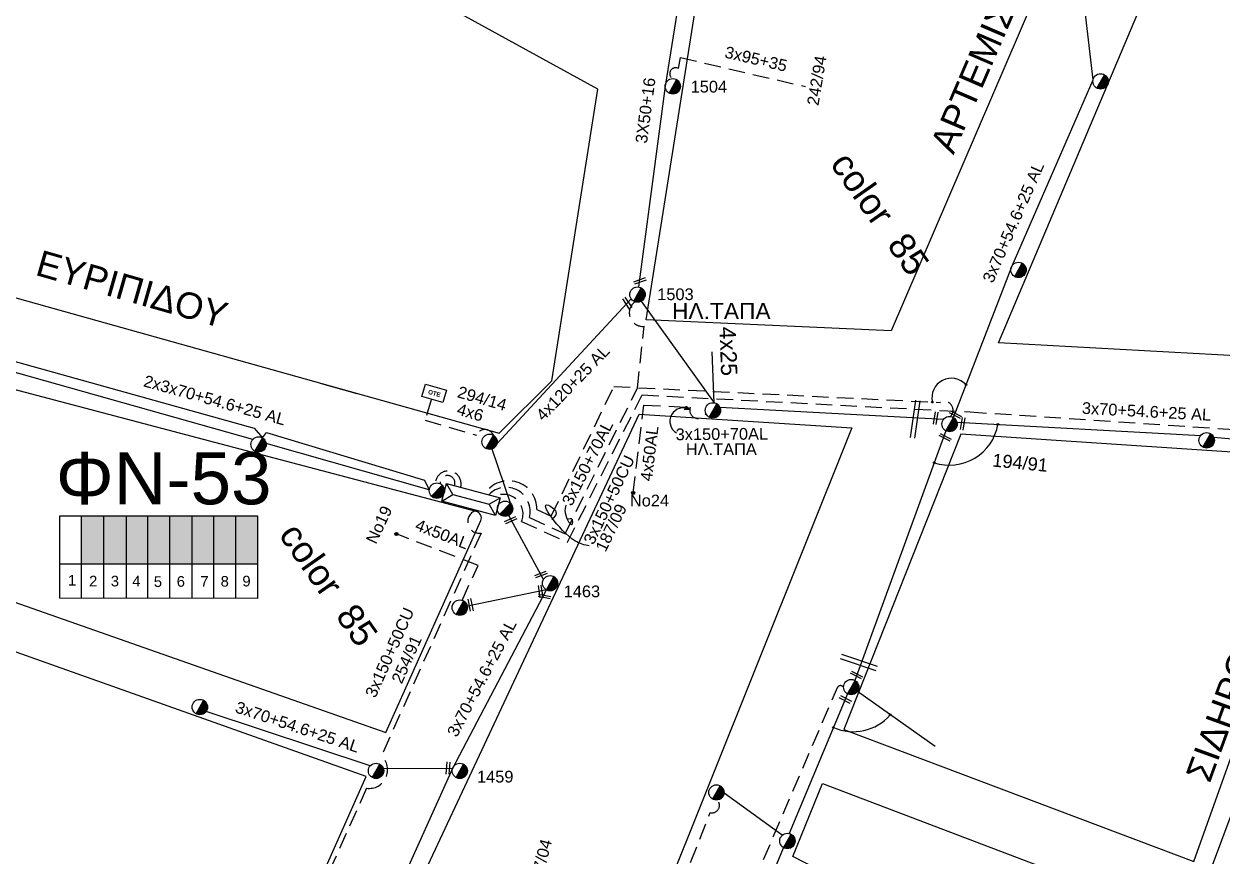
# Model space of a CAD drawing. Header units: millimetres. Extents: x 1421 to 7149, y 887 to 1917.
# Drawn here: x 5839.6 to 6023.6, y 1250 to 1377.7 of the extents above; entities that cross this region are included whole.
import ezdxf
from ezdxf.enums import TextEntityAlignment as Align

# ---------------------------------------------------------------- set-up
doc = ezdxf.new("R2010")
doc.units = ezdxf.units.MM
doc.linetypes.add('DASHED', pattern=[19.05, 12.7, -6.35])
for name, color, linetype in [('3X50+16', 7, 'Continuous'), ('Pillar', 7, 'Continuous'), ('Pillar OTE', 7, 'Continuous'), ('Άγνωστα', 7, 'Continuous'), ('Εναέρια παροχή ΧΤ 4x16', 7, 'SYN_LINE'), ('Εναέρια παροχή ΧΤ 4x25', 7, 'SYN_LINE'), ('Καλωδια Χ.Τ 3x95+35', 7, 'DASHED'), ('Καλώδια ΧΤ   3x150+50CU', 7, 'DASHED'), ('Καλώδια ΧΤ   3x150+70AL', 7, 'DASHED'), ('Μηχανική τομή', 7, 'Continuous'), ('Στύλος ΦΜ', 7, 'Continuous'), ('Στύλος ΦΜ @ 1', 7, 'Continuous'), ('Συνδέσεις', 7, 'Continuous'), ('Συνεστραμμένα ΧΤ   3x70+54.6+25 AL', 7, 'SYN_LINE'), ('Συνεστραμμένα ΧΤ   4x120+25 AL', 7, 'SYN_LINE'), ('Τομή', 7, 'Continuous'), ('Υποσταθμός εναέριος 2 στύλων', 7, 'Continuous'), ('Υποσταθμός πόλεως', 7, 'Continuous'), ('Υπόβαθρο ΔΕΗ', 7, 'Continuous'), ('Υπόγεια καλώδια Παροχών ΧΤ   4x50AL', 7, 'DASHED'), ('Υπόγεια καλώδια Παροχών ΧΤ   4x6', 7, 'DASHED')]:
    doc.layers.add(name, color=color, linetype=linetype)
doc.styles.add('arial', font='arial.ttf')
doc.styles.get("Standard").update_dxf_attribs({"font": 'arial.ttf'})
doc.linetypes.add('SYN_LINE', pattern='A,0.5,-0.0001,["/\\/\\/\\/",Standard,S=0.1,R=0,X=0,Y=-0.05],-0.25', length=0.7501)

# ---------------------------------------------------------------- blocks, each defined once
blk = doc.blocks.new('ΥΠΑΡΧΩΝ ΤΣΙΜΕΝΤΕΝΙΟΣ ΣΤΥΛΟΣ')
at = {"layer": 'Στύλος ΦΜ'}
blk.add_hatch(color=256, dxfattribs=at).paths.add_polyline_path([(-1.29, -2.28, 0.574793), (2.62, 0, 0.268822), (1.3, 2.27)])
blk.add_line((-1.29, -2.28), (1.3, 2.27), dxfattribs=at)
blk.add_circle((0, 0), 2.62, dxfattribs=at)
at = {"layer": 'Στύλος ΦΜ', "flags": 4}
for tag, p in [('ΑΡΙΘΜΟΣ', (-4.68, 8.05)), ('ΤΥΠΟΣ', (-4.91, 3.03))]:
    blk.add_attdef(tag, p, '', height=4, dxfattribs=at)
blk = doc.blocks.new('ΥΠΟΣΤΑΘΜΟΣ ΕΝΑΕΡΙΟΣ ΕΠΙ 2 ΣΤΥΛΩΝ')
at = {"layer": 'Υποσταθμός εναέριος 2 στύλων', "linetype": 'Continuous'}
for points in [[(-11.97, -2.11, 0.574793), (-8.45, -0.07, 0.268822), (-9.64, 1.98)], [(9.68, -2.15, 0.574793), (13.19, -0.1, 0.268822), (12.01, 1.95)]]:
    blk.add_hatch(color=256, dxfattribs=at).paths.add_polyline_path(points)
for p, q in [((-11.97, -2.11), (-9.64, 1.98)), ((9.68, -2.15), (12.01, 1.95))]:
    blk.add_line(p, q, dxfattribs=at)
for centre in [(-10.81, -0.07), (10.84, -0.1)]:
    blk.add_circle(centre, 2.36, dxfattribs=at)
at = {"layer": 'Υποσταθμός πόλεως', "linetype": 'Continuous', "ltscale": 40}
blk.add_lwpolyline([(-8.57, 2.82), (8.57, 2.82), (8.57, -2.82), (-8.57, -2.82)], close=True, dxfattribs=at)
for points in [[(-5.75, 0), (-8.57, 2.82)], [(-8.57, -2.82), (-5.75, 0)], [(-5.75, 0), (5.75, 0)], [(5.75, 0), (8.57, 2.82)], [(8.57, -2.82), (5.75, 0)]]:
    blk.add_lwpolyline(points, dxfattribs=at)
at = {"layer": 'Υποσταθμός εναέριος 2 στύλων', "ltscale": 40, "flags": 1}
for tag, p in [('ΜΕΤΑΣΧΗΜΑΤΙΣΜΟΣ', (14.09, 2.51)), ('ΙΣΧΥΣ', (14.07, -0.28)), ('ΑΡΙΘΜΟΣ', (14.19, -3))]:
    blk.add_attdef(tag, p, '', height=1.8, dxfattribs=at)
blk = doc.blocks.new('ΜΗΧΑΝΙΚΗ ΤΟΜΗ')
at = {"layer": 'Μηχανική τομή', "ltscale": 40}
for p, q in [((-3.67, 1.17), (3.91, 1.17)), ((3.91, -0.38), (-3.67, -0.38))]:
    blk.add_line(p, q, dxfattribs=at)
blk = doc.blocks.new('_ΣΥΝΔΕΣΗ')
at = {"layer": 'Συνδέσεις', "linetype": 'SYN_LINE', "ltscale": 40}
blk.add_hatch(color=256, dxfattribs=at).paths.add_polyline_path([(0.5, -0.01, 1), (-0.5, -0.01, 1)])
at = {"layer": 'Συνδέσεις'}
blk.add_circle((0, -0.01), 0.5, dxfattribs=at)
blk = doc.blocks.new('ΤΟΜΗ')
at = {"layer": 'Τομή', "ltscale": 40}
for p, q in [((10.95, 0.22), (-12.13, 0.22)), ((10.95, -2.57), (-12.13, -2.57))]:
    blk.add_line(p, q, dxfattribs=at)
blk = doc.blocks.new('PILLAR ΟΤΕ')
at = {"layer": 'Pillar OTE', "ltscale": 40}
blk.add_lwpolyline([(-3.31, 2.02), (3.39, 2.02), (3.39, -1.99), (-3.31, -1.99)], close=True, dxfattribs=at)
at = {"layer": 'Pillar OTE', "insert": (-1.81, 0.71), "char_height": 1.3575, "width": 109.961, "attachment_point": 1}
blk.add_mtext('{\\fArial|b1|i0|c161|p34;OTE}', dxfattribs=at)

msp = doc.modelspace()

# ---------------------------------------------------------------- hatches: boundary and pattern name
at = {"layer": 'Pillar', "linetype": 'DASHED', "lineweight": -3, "ltscale": 0.2}
h = msp.add_hatch(color=6, dxfattribs=at)
h.dxf.hatch_style = 1
h.paths.add_polyline_path([(5848.46, 1294.89), (5851.86, 1294.89), (5851.86, 1302.26), (5848.46, 1302.26)])
h = msp.add_hatch(color=5, dxfattribs=at)
h.dxf.hatch_style = 1
h.paths.add_polyline_path([(5851.94, 1294.89), (5855.33, 1294.89), (5855.33, 1302.26), (5851.94, 1302.26)])
h = msp.add_hatch(color=151, dxfattribs=at)
h.dxf.hatch_style = 1
h.paths.add_polyline_path([(5862.03, 1302.24), (5858.65, 1302.24), (5858.65, 1294.87), (5862.03, 1294.87)])
h = msp.add_hatch(color=50, dxfattribs=at)
h.dxf.hatch_style = 1
h.paths.add_polyline_path([(5868.83, 1302.24), (5865.44, 1302.24), (5865.44, 1294.86), (5868.83, 1294.86)])
h = msp.add_hatch(color=27, dxfattribs=at)
h.dxf.hatch_style = 1
h.paths.add_polyline_path([(5872.11, 1302.25), (5868.73, 1302.25), (5868.73, 1294.87), (5872.11, 1294.87)])
h = msp.add_hatch(color=133, dxfattribs=at)
h.dxf.hatch_style = 1
h.paths.add_polyline_path([(5875.5, 1302.25), (5872.11, 1302.25), (5872.11, 1294.87), (5875.5, 1294.87)])
h = msp.add_hatch(color=1, dxfattribs=at)
h.dxf.hatch_style = 1
h.paths.add_polyline_path([(5855.34, 1294.81), (5858.64, 1294.81), (5858.64, 1302.18), (5855.34, 1302.18)])
h = msp.add_hatch(color=30, dxfattribs=at)
h.dxf.hatch_style = 1
h.paths.add_polyline_path([(5865.55, 1302.2), (5862.11, 1302.2), (5862.11, 1294.84), (5865.55, 1294.84)])
at = {"layer": 'Άγνωστα', "lineweight": -3, "ltscale": 0.1}
h = msp.add_hatch(color=256, dxfattribs=at)
h.paths.add_polyline_path([(5941.14, 1318.81), (5941.1, 1318.54), (5941.84, 1318.58, 0.090826)])
h.paths.add_polyline_path([(5941.27, 1319.05), (5941.14, 1318.81, -0.090826), (5941.84, 1318.58)])

# ---------------------------------------------------------------- linework, layer by layer
at = {"layer": '3X50+16', "color": 1, "lineweight": -3, "ltscale": 0.1}
msp.add_lwpolyline([(5942.81, 1397.96), (5938.06, 1368.22), (5933.98, 1337.38)], dxfattribs=at)
at = {"layer": 'Pillar', "lineweight": -3, "ltscale": 40}
for points in [[(5845.14, 1289.62), (5845.14, 1302.26), (5875.47, 1302.26), (5875.47, 1289.59), (5845.14, 1289.62)], [(5848.47, 1289.62), (5848.47, 1302.26)], [(5851.91, 1289.62), (5851.91, 1302.26)], [(5855.35, 1289.61), (5855.35, 1302.26)], [(5858.64, 1289.61), (5858.65, 1302.26)], [(5862.03, 1289.61), (5862.03, 1302.26)], [(5865.43, 1289.6), (5865.43, 1302.26)], [(5868.76, 1289.6), (5868.77, 1302.26)], [(5872.15, 1289.6), (5872.15, 1302.26)], [(5845.14, 1294.9), (5875.47, 1294.88)]]:
    msp.add_lwpolyline(points, dxfattribs=at)
at = {"layer": 'Άγνωστα', "linetype": 'Continuous', "ltscale": 0.2}
msp.add_line((5885.12, 1322.62), (5890.75, 1321.04), dxfattribs=at)
at = {"layer": 'Άγνωστα', "lineweight": -3, "ltscale": 0.1}
for points in [[(5941.84, 1318.58), (5941.1, 1318.54), (5941.14, 1318.81)], [(5941.84, 1318.58), (5941.27, 1319.05), (5941.14, 1318.81)]]:
    msp.add_lwpolyline(points, dxfattribs=at)
msp.add_arc((5940.86, 1316.76), 2.07, 61.606, 239.9859, dxfattribs=at)
for points in [[(5926.39, 1297.65), (5924.2, 1298.42), (5920.17, 1303.87), (5921.35, 1302.69), (5920.66, 1301.68)], [(5922.82, 1303.91), (5922.72, 1302.69), (5923.82, 1301.01), (5923.8, 1301.7), (5923.01, 1301.7)]]:
    msp.add_spline(points, degree=3, dxfattribs=at)
at = {"layer": 'Εναέρια παροχή ΧΤ 4x16', "color": 85, "lineweight": -3, "ltscale": 15}
msp.add_lwpolyline([(5979.5, 1266.84), (5967.59, 1275.29)], dxfattribs=at)
at = {"layer": 'Εναέρια παροχή ΧΤ 4x25', "color": 5, "lineweight": -3, "ltscale": 0.1}
msp.add_lwpolyline([(5945.58, 1319.61), (5945.28, 1327.42)], dxfattribs=at)
at = {"layer": 'Καλωδια Χ.Τ 3x95+35', "color": 1, "lineweight": -3, "ltscale": 0.2}
msp.add_lwpolyline([(5939.18, 1369.35, -0.967128), (5940.12, 1370.9), (5940.42, 1372.6), (5959.62, 1368.13)], format="xyb", dxfattribs=at)
at = {"layer": 'Καλώδια ΧΤ   3x150+50CU', "color": 1, "lineweight": -3, "ltscale": 0.2}
msp.add_lwpolyline([(5911.01, 1305.5, -0.775364), (5917.22, 1301.99), (5922.71, 1299.51), (5933.82, 1321.88), (5934.82, 1331.34, -0.772217), (5933.45, 1335.09)], format="xyb", dxfattribs=at)
at = {"layer": 'Καλώδια ΧΤ   3x150+50CU', "color": 133, "lineweight": -3, "ltscale": 0.2}
msp.add_lwpolyline([(5910.4, 1305.66, -0.754656), (5918.38, 1303.2), (5920.59, 1302.19), (5930.18, 1322.1), (5980.3, 1319.65), (5980.3, 1319.65, -0.874398), (5981.85, 1317.51)], format="xyb", dxfattribs=at)
at = {"layer": 'Καλώδια ΧΤ   3x150+50CU', "color": 151, "lineweight": -3, "ltscale": 0.2}
msp.add_lwpolyline([(5909.1, 1303.09, 0.95221), (5909.8, 1299.6), (5894.5, 1265.39, -0.740368), (5892.23, 1260.44), (5879.61, 1232.36), (5888.65, 1228.59), (5885.04, 1220.99), (5885.04, 1220.99, 0.723101), (5885.14, 1219.46)], format="xyb", dxfattribs=at)
at = {"layer": 'Καλώδια ΧΤ   3x150+50CU', "color": 6, "lineweight": -3, "ltscale": 0.2}
msp.add_lwpolyline([(5941.19, 1225.91), (5949.52, 1246.81), (5951.66, 1246), (5964.51, 1275.89)], dxfattribs=at)
at = {"layer": 'Καλώδια ΧΤ   3x150+50CU', "color": 85, "lineweight": -3, "ltscale": 0.2}
msp.add_lwpolyline([(5938.22, 1242.39), (5939.16, 1241.99), (5945, 1256.7, 0.747277), (5946.07, 1258.63)], format="xyb", dxfattribs=at)
at = {"layer": 'Καλώδια ΧΤ   3x150+50CU', "color": 6, "lineweight": -3, "ltscale": 0.2}
msp.add_arc((5964.99, 1275.66), 0.532, 30.1581, 154.5251, dxfattribs=at)
at = {"layer": 'Καλώδια ΧΤ   3x150+70AL', "color": 30, "lineweight": -3, "ltscale": 0.2}
msp.add_lwpolyline([(5911.95, 1305.25, -0.685698), (5916.03, 1301.4), (5923.05, 1298.2), (5934.54, 1320.81), (5984.88, 1318.2), (6042.92, 1314.35), (6042.92, 1314.35, -0.818406), (6044.32, 1313.48)], format="xyb", dxfattribs=at)
at = {"layer": 'Καλώδια ΧΤ   3x150+70AL', "color": 5, "lineweight": -3, "ltscale": 0.2}
msp.add_lwpolyline([(5934.81, 1319.22), (5941.92, 1318.92, 0.981485), (5944.31, 1317.99)], format="xyb", dxfattribs=at)
at = {"layer": 'Συνεστραμμένα ΧΤ   3x70+54.6+25 AL', "color": 133, "lineweight": -3, "ltscale": 20}
msp.add_lwpolyline([(5982.32, 1317.36), (5991.32, 1340.63), (6003.76, 1369.18), (6001.33, 1390.22), (6011.12, 1417.04)], dxfattribs=at)
at = {"layer": 'Συνεστραμμένα ΧΤ   3x70+54.6+25 AL', "color": 50, "lineweight": -3, "ltscale": 20}
for points in [[(5874.76, 1313.97), (5830.82, 1326.34), (5816.7, 1339.33), (5815.54, 1338.76), (5809.29, 1341.19), (5808.73, 1342.98)], [(5901.86, 1306.23), (5876.82, 1313.35)]]:
    msp.add_lwpolyline(points, dxfattribs=at)
at = {"layer": 'Συνεστραμμένα ΧΤ   3x70+54.6+25 AL', "color": 27, "lineweight": -3, "ltscale": 20}
msp.add_lwpolyline([(5817.85, 1339.32), (5819.71, 1338.92), (5830.7, 1328.18), (5830.43, 1326.48), (5832.19, 1327.65), (5874.95, 1315.72), (5876.24, 1314.23), (5876.85, 1315.02), (5901.12, 1307.72), (5901.86, 1306.23)], dxfattribs=at)
at = {"layer": 'Συνεστραμμένα ΧΤ   3x70+54.6+25 AL', "color": 5, "lineweight": -3, "ltscale": 20}
msp.add_lwpolyline([(5946.47, 1318.94), (5980.84, 1317.11)], dxfattribs=at)
at = {"layer": 'Συνεστραμμένα ΧΤ   3x70+54.6+25 AL', "color": 6, "lineweight": -3, "ltscale": 20}
for points in [[(5981.15, 1315.31), (5967.21, 1276.99)], [(5982.88, 1316.62), (6020.29, 1314.58)], [(6022.28, 1314.31), (6043.11, 1312.41)], [(5892.79, 1263.88), (5867.6, 1272.23)], [(5894.79, 1263.49), (5905.45, 1263.54)]]:
    msp.add_lwpolyline(points, dxfattribs=at)
at = {"layer": 'Συνεστραμμένα ΧΤ   3x70+54.6+25 AL', "color": 173, "lineweight": -3, "ltscale": 20}
msp.add_lwpolyline([(6042.83, 1198.69), (6022.93, 1216.23), (6018.52, 1239.05), (6031.22, 1273), (6043.91, 1311.19)], dxfattribs=at)
at = {"layer": 'Συνεστραμμένα ΧΤ   3x70+54.6+25 AL', "color": 6, "lineweight": -3, "ltscale": 12}
msp.add_lwpolyline([(5919.38, 1292.48), (5914.05, 1302.3)], dxfattribs=at)
at = {"layer": 'Συνεστραμμένα ΧΤ   3x70+54.6+25 AL', "color": 6, "lineweight": -3, "ltscale": 15}
msp.add_lwpolyline([(5886.56, 1219.64), (5889.19, 1227.41), (5905.45, 1263.54), (5919.86, 1290.87), (5907.7, 1288.39)], dxfattribs=at)
at = {"layer": 'Συνεστραμμένα ΧΤ   3x70+54.6+25 AL', "color": 85, "lineweight": -3, "ltscale": 20}
for points in [[(5966.05, 1274.95), (5957.11, 1253.5)], [(5956.22, 1251.35), (5945.86, 1226.47)]]:
    msp.add_lwpolyline(points, dxfattribs=at)
at = {"layer": 'Συνεστραμμένα ΧΤ   3x70+54.6+25 AL', "color": 85, "lineweight": -3, "ltscale": 12}
msp.add_lwpolyline([(5956.05, 1253.23), (5947.11, 1259.67)], dxfattribs=at)
at = {"layer": 'Συνεστραμμένα ΧΤ   3x70+54.6+25 AL', "color": 27, "linetype": 'DASHED', "lineweight": -3, "ltscale": 0.2}
msp.add_arc((5904.76, 1307.16), 1.98, 344.8021, 176.9105, dxfattribs=at)
at = {"layer": 'Συνεστραμμένα ΧΤ   3x70+54.6+25 AL', "color": 50, "linetype": 'DASHED', "lineweight": -3, "ltscale": 0.2}
msp.add_arc((5904.66, 1307.31), 1.13, 338.6799, 186.7632, dxfattribs=at)
at = {"layer": 'Συνεστραμμένα ΧΤ   4x120+25 AL', "color": 5, "lineweight": -3, "ltscale": 20}
for points in [[(5912.26, 1313.37), (5932.86, 1335.54)], [(5934.4, 1335.19), (5945.58, 1319.61)], [(5914.31, 1304.18), (5911.49, 1312.5)]]:
    msp.add_lwpolyline(points, dxfattribs=at)
at = {"layer": 'Υπόβαθρο ΔΕΗ', "lineweight": -3, "ltscale": 0.2}
for points in [[(5972.75, 1330.63), (5935.14, 1332.32), (5953.59, 1448.65), (5962.27, 1451.89), (6010.03, 1417.3), (5972.75, 1330.63)], [(5818.44, 1341.29), (5912.6, 1314.92), (5920.67, 1322.98), (5927.74, 1367.73), (5848.68, 1411.18), (5818.44, 1341.29)], [(6101.29, 1322.69), (5989.22, 1328.81), (6022.67, 1407.89), (6077.1, 1375.75), (6085.78, 1372.57), (6117.22, 1354.64), (6101.29, 1322.69)], [(5930.15, 1224.44), (5893.63, 1226.94), (5891.87, 1227.69), (5934.06, 1317.84), (5966.74, 1315.75), (5930.15, 1224.44)], [(5965.5, 1269.48), (6019.24, 1249.22), (6041.29, 1310.93), (5983.46, 1314.77), (5965.5, 1269.48)], [(5787.46, 1267.69), (5879.05, 1232.76), (5892.16, 1262.26), (5809.57, 1291.57)], [(5957.67, 1249.98), (5962.24, 1261.15), (6016.47, 1240.57), (6010.16, 1222.89), (5957.67, 1249.98)]]:
    msp.add_lwpolyline(points, dxfattribs=at)
msp.add_lwpolyline([(5811.38, 1298.43), (5895.2, 1269), (5909.77, 1301.53, 0.486491), (5909.04, 1302.91), (5812.5, 1328.38), (5787.46, 1267.69)], format="xyb", dxfattribs=at)
at = {"layer": 'Υπόβαθρο ΔΕΗ', "lineweight": -3}
for centre, radius, start, end in [((5982.02, 1320.37), 3, 41.8425, 192.7168), ((5981.71, 1317.59), 7.56, 251.9266, 350.0018), ((5966.94, 1276.59), 7.47, 245.9421, 319.3746)]:
    msp.add_arc(centre, radius, start, end, dxfattribs=at)
at = {"layer": 'Υπόγεια καλώδια Παροχών ΧΤ   4x50AL', "color": 5, "lineweight": -3, "ltscale": 0.2}
msp.add_line((5933.16, 1305.76), (5934.81, 1319.22), dxfattribs=at)
at = {"layer": 'Υπόγεια καλώδια Παροχών ΧΤ   4x50AL', "color": 6, "lineweight": -3, "ltscale": 0.2}
msp.add_lwpolyline([(5906.89, 1289.28), (5909.36, 1294.64), (5896.8, 1299.47)], dxfattribs=at)
at = {"layer": 'Υπόγεια καλώδια Παροχών ΧΤ   4x6', "color": 5, "lineweight": -3, "ltscale": 0.2}
msp.add_lwpolyline([(5902.12, 1320.07), (5901.21, 1316.92), (5909.08, 1314.64, -0.661083), (5911.69, 1314.64)], format="xyb", dxfattribs=at)

# ---------------------------------------------------------------- block references
at = {"layer": 'Pillar OTE', "xscale": 0.5, "yscale": 0.5, "zscale": 0.5, "rotation": 344.0000000000001}
msp.add_blockref('PILLAR ΟΤΕ', (5902.57, 1321.05), dxfattribs=at)
at = {"layer": 'Μηχανική τομή', "lineweight": -3}
for p, xscale, yscale, zscale, rotation in [((5934.21, 1338.2), 0.2499999999975245, 0.2499999999975245, 0.2499999999975245, 20.0429778084631), ((5932.35, 1334.92), 0.2499999999976577, 0.2499999999976577, 0.2499999999976577, 123.1221963784872), ((5979.69, 1317.2), 0.2499999999986265, 0.2499999999986265, 0.2499999999986265, 80.52514226253533), ((5982.72, 1317.85), 0.2499999999985755, 0.2499999999985755, 0.2499999999985755, 152.6935911164358), ((5983.83, 1316.34), 0.2499999999986265, 0.2499999999986265, 0.2499999999986265, 80.52514226253533), ((5981.12, 1314.38), 0.2499999999985755, 0.2499999999985755, 0.2499999999985755, 152.6935911164358), ((5914.36, 1301.5), 0.2499999999980073, 0.2499999999980073, 0.2499999999980073, 24.37964034682025), ((5919, 1293.16), 0.2499999999975245, 0.2499999999975245, 0.2499999999975245, 20.0429778084631), ((5919.04, 1290.63), 0.2499999999972612, 0.2499999999972612, 0.2499999999972612, 98.2553188026848), ((5908.3, 1288.58), 0.2499999999975176, 0.2499999999975176, 0.2499999999975176, 100.9802302212184), ((5919.48, 1289.78), 0.2499999999975572, 0.2499999999975572, 0.2499999999975572, 348.6288974055599), ((5967.51, 1277.9), 0.2499999999985755, 0.2499999999985755, 0.2499999999985755, 152.6935911164358), ((5965.81, 1274.12), 0.2499999999985755, 0.2499999999985755, 0.2499999999985755, 152.6935911164358), ((5904.63, 1263.58), 0.2499999999980117, 0.2499999999980117, 0.2499999999980117, 264.9738415222887)]:
    msp.add_blockref('ΜΗΧΑΝΙΚΗ ΤΟΜΗ', p, dxfattribs=dict(at, xscale=xscale, yscale=yscale, zscale=zscale, rotation=rotation))
at = {"layer": 'Στύλος ΦΜ @ 1', "lineweight": -3, "ltscale": 40}
ref = msp.add_blockref('ΥΠΑΡΧΩΝ ΤΣΙΜΕΝΤΕΝΙΟΣ ΣΤΥΛΟΣ', (5939.24, 1368.17), dxfattribs=dict(at, xscale=0.4499999999998181, yscale=0.4499999999998181, zscale=0.4499999999998181))
ref.add_attrib('ΑΡΙΘΜΟΣ', '1504', (5941.98, 1367.22), dxfattribs={"layer": 'Στύλος ΦΜ', "height": 1.8, "flags": 4})
at = {"layer": 'Στύλος ΦΜ @ 1', "lineweight": -3, "ltscale": 40, "xscale": 0.4499999999998181, "yscale": 0.4499999999998181, "zscale": 0.4499999999998181}
for p in [(6004.92, 1368.93), (5992.31, 1339.99), (5945.4, 1318.44), (5981.73, 1316.34), (5875.65, 1313.21), (5911.11, 1313.62), (6021.2, 1313.84), (5906.54, 1288.16), (5966.63, 1275.97), (5866.63, 1272.91), (5893.68, 1263.11), (5945.94, 1259.8), (5956.83, 1252.35)]:
    msp.add_blockref('ΥΠΑΡΧΩΝ ΤΣΙΜΕΝΤΕΝΙΟΣ ΣΤΥΛΟΣ', p, dxfattribs=at)
at = {"layer": 'Στύλος ΦΜ @ 1', "lineweight": -3, "ltscale": 40}
ref = msp.add_blockref('ΥΠΑΡΧΩΝ ΤΣΙΜΕΝΤΕΝΙΟΣ ΣΤΥΛΟΣ', (5933.82, 1336.21), dxfattribs=dict(at, xscale=0.4499999999998181, yscale=0.4499999999998181, zscale=0.4499999999998181))
ref.add_attrib('ΑΡΙΘΜΟΣ', '1503', (5936.85, 1335.36), dxfattribs={"layer": 'Στύλος ΦΜ', "height": 1.8, "flags": 4})
ref = msp.add_blockref('ΥΠΑΡΧΩΝ ΤΣΙΜΕΝΤΕΝΙΟΣ ΣΤΥΛΟΣ', (5920.41, 1291.91), dxfattribs=dict(at, xscale=0.4499999999998181, yscale=0.4499999999998181, zscale=0.4499999999998181))
ref.add_attrib('ΑΡΙΘΜΟΣ', '1463', (5922.49, 1289.76), dxfattribs={"layer": 'Στύλος ΦΜ', "height": 1.8, "flags": 4})
ref = msp.add_blockref('ΥΠΑΡΧΩΝ ΤΣΙΜΕΝΤΕΝΙΟΣ ΣΤΥΛΟΣ', (5906.54, 1263.11), dxfattribs=dict(at, xscale=0.4499999999998181, yscale=0.4499999999998181, zscale=0.4499999999998181))
ref.add_attrib('ΑΡΙΘΜΟΣ', '1459', (5909.18, 1261.32), dxfattribs={"layer": 'Στύλος ΦΜ', "height": 1.8, "flags": 4})
at = {"layer": 'Συνδέσεις', "lineweight": -3}
for p, xscale, yscale, zscale in [((5984.26, 1322.37), 0.25, 0.25, 0.25), ((5979.09, 1319.71), 0.25, 0.25, 0.25), ((5989.15, 1316.28), 0.25, 0.25, 0.25), ((5979.37, 1310.41), 0.25, 0.25, 0.25), ((5933.16, 1305.77), 0.4777242751392805, 0.4777242751392805, 0.4777242751392805), ((5896.8, 1299.48), 0.4777242751392805, 0.4777242751392805, 0.4777242751392805), ((5972.61, 1271.73), 0.25, 0.25, 0.25), ((5963.89, 1269.77), 0.25, 0.25, 0.25)]:
    msp.add_blockref('_ΣΥΝΔΕΣΗ', p, dxfattribs=dict(at, xscale=xscale, yscale=yscale, zscale=zscale))
at = {"layer": 'Τομή', "lineweight": -3}
for p, xscale, yscale, zscale, rotation in [((5976.16, 1317.27), 0.2500000000004106, 0.2500000000004106, 0.2500000000004106, 81.87062846675526), ((5968.06, 1279.95), 0.2499999999989491, 0.2499999999989491, 0.2499999999989491, 341.295227277866)]:
    msp.add_blockref('ΤΟΜΗ', p, dxfattribs=dict(at, xscale=xscale, yscale=yscale, zscale=zscale, rotation=rotation))
at = {"layer": 'Υποσταθμός εναέριος 2 στύλων', "lineweight": -3, "xscale": 0.4999999999998901, "yscale": 0.4999999999998901, "zscale": 0.4999999999998901, "rotation": 345.2226224423628}
msp.add_blockref('ΥΠΟΣΤΑΘΜΟΣ ΕΝΑΕΡΙΟΣ ΕΠΙ 2 ΣΤΥΛΩΝ', (5908.26, 1304.77), dxfattribs=at)

# ---------------------------------------------------------------- texts
at = {"lineweight": -3, "ltscale": 40, "char_height": 4, "width": 64.8866, "attachment_point": 1, "style": 'arial'}
for s, insert, rotation in [('ΑΡΤΕΜΙΣΙΟΥ', (5978.65, 1359.14), 66.7149), ('color  85', (5966.54, 1358.57), 305.0881), ('ΕΥΡΙΠΙΔΟΥ', (5842.3, 1343.11), 344.0188), ('ΣΙΔΗΡΟΚΑΣΤΡΟΥ', (6017.92, 1262.47), 70), ('color  85', (5881.89, 1301.63), 305.0881)]:
    msp.add_mtext(s, dxfattribs=dict(at, insert=insert, rotation=rotation))
at = {"layer": 'Pillar', "lineweight": -3, "ltscale": 30, "char_height": 1.63, "width": 11.2573, "attachment_point": 1}
for s, insert in [('1', (5846.39, 1293.18)), ('2', (5849.62, 1293.05)), ('3', (5852.96, 1293.05)), ('4', (5856.26, 1293.05)), ('8', (5869.82, 1293.02)), ('9', (5873.16, 1293.05)), ('5', (5859.56, 1292.97)), ('6', (5863.08, 1293)), ('7', (5866.71, 1293))]:
    msp.add_mtext(s, dxfattribs=dict(at, insert=insert))
at = {"layer": 'Άγνωστα', "lineweight": -3, "ltscale": 0.1}
for s, height, rotation, p in [('3x95+35', 1.8, 346.8868, (5952.02, 1372.38)), ('242/94', 1.8, 80.5298, (5961.34, 1369.06)), ('3X50+16', 1.8, 82.4528, (5935.04, 1364.47)), ('3x70+54.6+25 AL', 1.8, 66.4531, (5991.51, 1347.31)), ('4x25', 2.5, 272.179, (5947.78, 1327.51)), ('4x120+25 AL', 1.8, 45.9479, (5923.88, 1322.66)), ('2x3x70+54.6+25 AL', 1.8, 344.4232, (5868.93, 1320)), ('294/14', 1.8, 343.7797, (5909.97, 1320.27)), ('4x6', 1.8, 343.7797, (5908.15, 1318.13)), ('3x70+54.6+25 AL', 1.8, 356.8725, (6011.97, 1318.28)), ('3x150+70AL', 1.8, 63.0608, (5926.14, 1310.36)), ('4x50AL', 1.8, 83.0135, (5935.65, 1311.83)), ('3x150+70AL', 1.8, 0.4305, (5946.77, 1314.81)), ('3x150+50CU', 1.8, 64.2864, (5929.46, 1304.73)), ('194/91', 2, 354.4175, (5992.57, 1310.41)), ('No19', 1.8, 64.7107, (5894.14, 1300.89)), ('187/09', 1.8, 64.2864, (5929.77, 1300.43)), ('4x50AL', 1.8, 338.9505, (5903.83, 1299.45)), ('3x150+50CU', 1.8, 65.8994, (5895.77, 1281.28)), ('3x70+54.6+25 AL', 1.8, 62.1881, (5909.91, 1277.36)), ('254/91', 1.8, 65.8994, (5898.37, 1280.22)), ('3x70+54.6+25 AL', 1.8, 341.6437, (5881.62, 1269.86)), ('407/04', 1.8, 75.3941, (5918.88, 1248.85))]:
    msp.add_text(s, height=height, rotation=rotation, dxfattribs=at).set_placement(p, align=Align.MIDDLE_CENTER)
for s, height, p in [('ΗΛ.ΤΑΠΑ', 2.5, (5946.69, 1333.69)), ('ΗΛ.ΤΑΠΑ', 1.8, (5946.69, 1312.48)), ('No24', 1.8, (5935.66, 1304.6))]:
    msp.add_text(s, height=height, dxfattribs=at).set_placement(p, align=Align.MIDDLE_CENTER)
at = {"layer": 'Υπόβαθρο ΔΕΗ', "lineweight": -3, "insert": (5844.5, 1312.02), "char_height": 8, "width": 84.6573, "attachment_point": 1}
msp.add_mtext('ΦN-53', dxfattribs=at)

doc.saveas('drawing.dxf')
